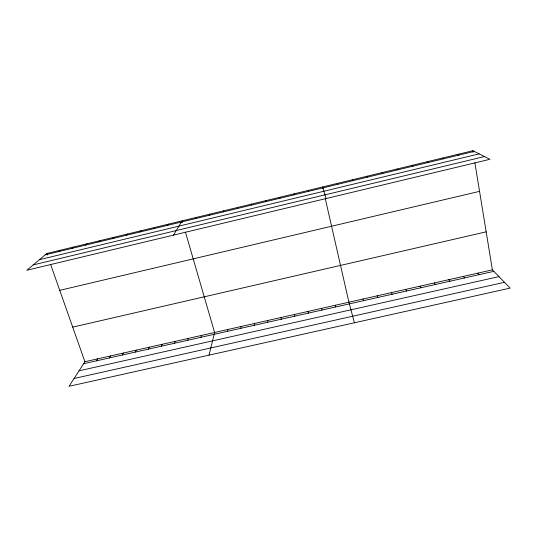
<?xml version="1.0" encoding="UTF-8"?>
<svg xmlns="http://www.w3.org/2000/svg" width="537" height="537" viewBox="0 0 537 537"><rect width="100%" height="100%" fill="white"/><g stroke="black" fill="none" stroke-linecap="round" stroke-linejoin="round"><path stroke-width="0.81" d="M281.16 319.24L281.173 317.474M279.905 198.267L279.925 197.254M267.668 322.281L267.768 320.495M254.216 325.308L254.41 323.509M265.681 201.697L265.802 200.663M240.811 328.329L241.093 326.509M227.46 331.336L227.829 329.496M251.511 205.107L251.732 204.053M209.027 355.138L214.605 332.477L185.413 232.051M200.892 337.317L201.435 335.45M237.394 208.51L237.716 207.436M187.675 340.297L188.306 338.404M174.505 343.257L175.223 341.357M223.332 211.907L223.748 210.806M161.382 346.217L162.187 344.298M148.306 349.157L149.192 347.224M209.316 215.283L209.833 214.162M135.277 352.091L136.244 350.144M122.288 355.017L123.342 353.051M195.361 218.646L195.971 217.505M109.347 357.931L110.488 355.95M173.491 235.119L182.157 220.841L182.62 222.439M96.452 360.837L97.674 358.837M492.389 269.856L84.9 361.716L69.045 386.298L510.15 288.107L492.389 269.856L474.883 162.792M167.591 225.345L168.39 224.157M153.783 228.675L154.683 227.466M140.029 231.991L141.016 230.762M126.323 235.293L127.403 234.045M112.669 238.582L113.844 237.32M99.063 241.865L100.325 240.576M85.504 245.134L86.86 243.825M71.998 248.389L73.441 247.06M58.54 251.631L60.077 250.289M46.753 253.498L26.85 270.252L489.912 159.301L472.902 150.702L46.753 253.498L47.303 255.055M45.128 254.867L474.285 151.4M39.396 259.693L479.172 153.871M33.187 264.922L484.481 156.556M59.741 290.349L479.554 191.347M72.71 327.127L486.173 231.843M83.604 363.73L493.839 271.346M79.02 370.832L498.96 276.609M74.079 378.498L504.498 282.301M457.611 154.394L458.88 155.112M442.374 158.066L443.528 158.818M427.204 161.724L428.244 162.503M412.087 165.376L413.02 166.175M397.031 169.007L397.85 169.826M477.802 273.145L479.152 274.655M382.029 172.625L382.74 173.471M463.27 276.421L464.512 277.951M448.791 279.69L449.932 281.234M367.086 176.23L367.691 177.103M434.366 282.939L435.406 284.509M419.994 286.181L420.934 287.765M352.205 179.821L352.702 180.714M405.677 289.409L406.516 291.014M391.413 292.625L392.151 294.249M337.377 183.392L337.766 184.312M377.196 295.827L377.84 297.471M50.585 264.365L84.9 361.716M363.032 299.022L363.576 300.68M326.08 198.556L322.609 186.957L322.965 188.514M354.4 322.777L348.922 302.197L325.274 198.643M335.276 305.278L335.632 306.976M308.325 190.4L308.507 191.367M472.902 150.702L473.171 152.313M321.683 308.339L321.938 310.057M308.131 311.393L308.298 313.131M294.101 193.837L294.182 194.824M294.632 314.44L294.706 316.192"/></g></svg>
